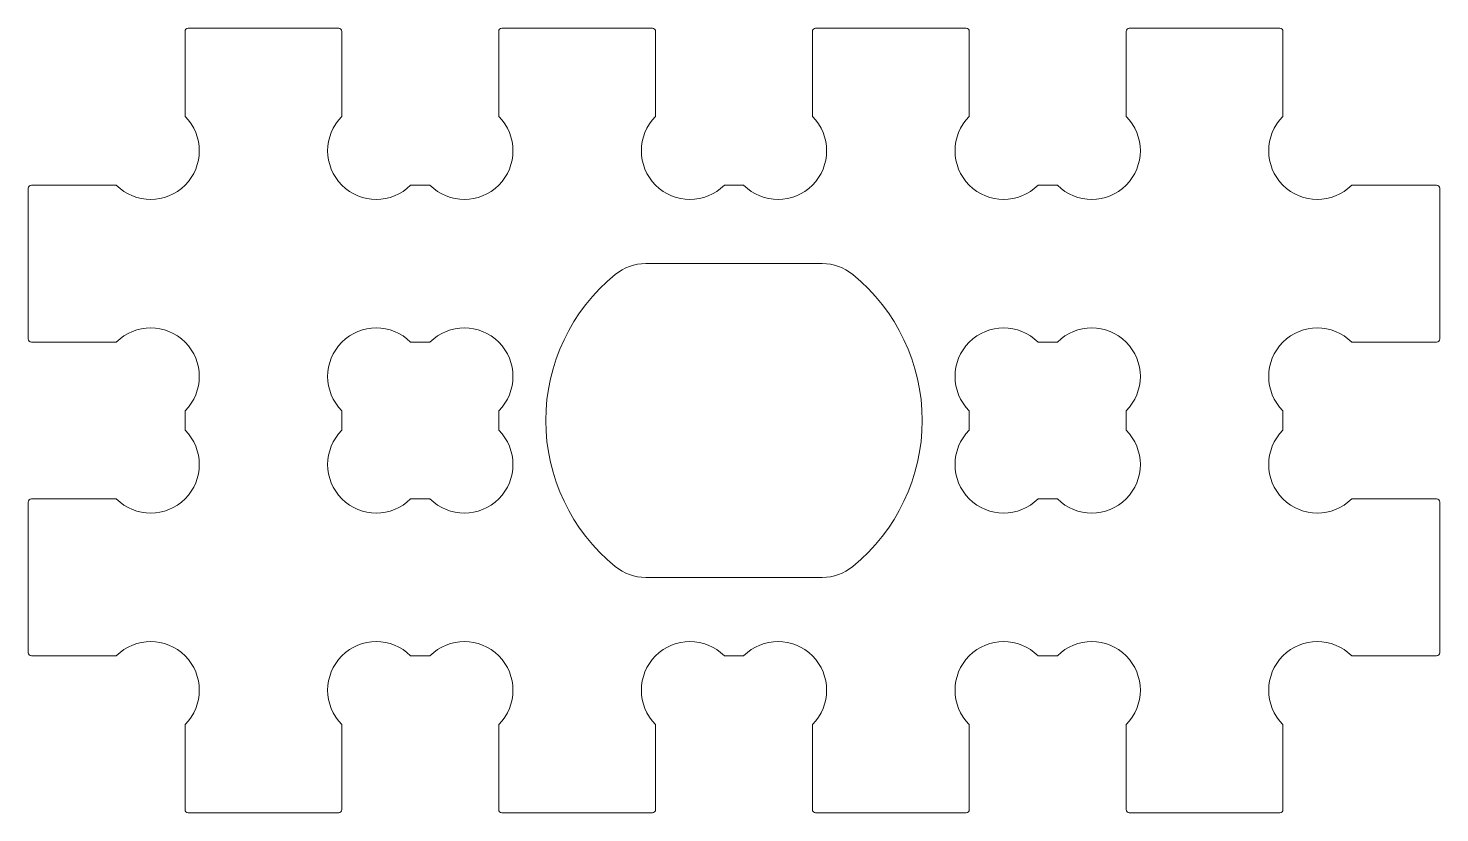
# Model space of a CAD drawing. Extents: x -22.5 to 22.5, y -12.5 to 12.5.
import ezdxf

# ---------------------------------------------------------------- set-up
doc = ezdxf.new("R2010")
doc.units = 0
doc.layers.get('0').update_dxf_attribs({"lineweight": 0})
doc.layers.add('holes', color=1, linetype='Continuous', lineweight=0)

msp = doc.modelspace()

# ---------------------------------------------------------------- linework, layer by layer
for p, q in [((-17.5, 9.692), (-17.5, 12.4)), ((-17.4, 12.5), (-12.6, 12.5)), ((-12.5, 12.4), (-12.5, 9.692)), ((-7.5, 9.692), (-7.5, 12.4)), ((-7.4, 12.5), (-2.6, 12.5)), ((-2.5, 12.4), (-2.5, 9.692)), ((2.5, 9.692), (2.5, 12.4)), ((2.6, 12.5), (7.4, 12.5)), ((7.5, 12.4), (7.5, 9.692)), ((12.5, 9.692), (12.5, 12.4)), ((12.6, 12.5), (17.4, 12.5)), ((17.5, 12.4), (17.5, 9.692)), ((-22.5, 2.6), (-22.5, 7.4)), ((-22.4, 7.5), (-19.692, 7.5)), ((-10.308, 7.5), (-9.692, 7.5)), ((-0.308, 7.5), (0.308, 7.5)), ((9.692, 7.5), (10.308, 7.5)), ((19.692, 7.5), (22.4, 7.5)), ((22.5, 7.4), (22.5, 2.6)), ((-19.692, 2.5), (-22.4, 2.5)), ((22.4, 2.5), (19.692, 2.5)), ((-17.5, -0.308), (-17.5, 0.308)), ((17.5, 0.308), (17.5, -0.308)), ((-22.5, -7.4), (-22.5, -2.6)), ((-22.4, -2.5), (-19.692, -2.5)), ((19.692, -2.5), (22.4, -2.5)), ((22.5, -2.6), (22.5, -7.4)), ((-19.692, -7.5), (-22.4, -7.5)), ((-9.692, -7.5), (-10.308, -7.5)), ((0.308, -7.5), (-0.308, -7.5)), ((10.308, -7.5), (9.692, -7.5)), ((22.4, -7.5), (19.692, -7.5)), ((19.692, -7.5), (19.692, -7.5)), ((-17.5, -12.4), (-17.5, -9.692)), ((-12.5, -9.692), (-12.5, -12.4)), ((-7.5, -12.4), (-7.5, -9.692)), ((-2.5, -9.692), (-2.5, -12.4)), ((2.5, -12.4), (2.5, -9.692)), ((7.5, -9.692), (7.5, -12.4)), ((12.5, -12.4), (12.5, -9.692)), ((17.5, -9.692), (17.5, -12.4)), ((-12.6, -12.5), (-17.4, -12.5)), ((-2.6, -12.5), (-7.4, -12.5)), ((7.4, -12.5), (2.6, -12.5)), ((17.4, -12.5), (12.6, -12.5))]:
    msp.add_line(p, q)
for centre, radius, start, end in [((-17.4, 12.4), 0.1, 90, 180), ((-12.6, 12.4), 0.1, 0, 90), ((-7.4, 12.4), 0.1, 90, 180), ((-2.6, 12.4), 0.1, 0, 90), ((2.6, 12.4), 0.1, 90, 180), ((7.4, 12.4), 0.1, 0, 90), ((12.6, 12.4), 0.1, 90, 180), ((17.4, 12.4), 0.1, 0, 90), ((-18.596, 8.596), 1.55, 315, 45), ((-11.404, 8.596), 1.55, 135, 225), ((-8.596, 8.596), 1.55, 315, 45), ((-1.404, 8.596), 1.55, 135, 225), ((1.404, 8.596), 1.55, 315, 45), ((8.596, 8.596), 1.55, 135, 225), ((11.404, 8.596), 1.55, 315, 45), ((18.596, 8.596), 1.55, 135, 225), ((-22.4, 7.4), 0.1, 90, 180), ((-18.596, 8.596), 1.55, 225, 315), ((-11.404, 8.596), 1.55, 225, 315), ((-8.596, 8.596), 1.55, 225, 315), ((-1.404, 8.596), 1.55, 225, 315), ((1.404, 8.596), 1.55, 225, 315), ((8.596, 8.596), 1.55, 225, 315), ((11.404, 8.596), 1.55, 225, 315), ((18.596, 8.596), 1.55, 225, 315), ((22.4, 7.4), 0.1, 0, 90), ((-18.596, 1.404), 1.55, 45, 135), ((18.596, 1.404), 1.55, 45, 135), ((-22.4, 2.6), 0.1, 180, 270), ((-18.596, 1.404), 1.55, 315, 45), ((18.596, 1.404), 1.55, 135, 225), ((22.4, 2.6), 0.1, 270, 0), ((-18.596, -1.404), 1.55, 315, 45), ((18.596, -1.404), 1.55, 135, 225), ((-22.4, -2.6), 0.1, 90, 180), ((-18.596, -1.404), 1.55, 225, 315), ((18.596, -1.404), 1.55, 225, 315), ((22.4, -2.6), 0.1, 0, 90), ((-18.596, -8.596), 1.55, 45, 135), ((-11.404, -8.596), 1.55, 45, 135), ((-8.596, -8.596), 1.55, 45, 135), ((-1.404, -8.596), 1.55, 45, 135), ((1.404, -8.596), 1.55, 45, 135), ((8.596, -8.596), 1.55, 45, 135), ((11.404, -8.596), 1.55, 45, 135), ((18.596, -8.596), 1.55, 45, 135), ((-22.4, -7.4), 0.1, 180, 270), ((-18.596, -8.596), 1.55, 315, 45), ((-11.404, -8.596), 1.55, 135, 225), ((-8.596, -8.596), 1.55, 315, 45), ((-1.404, -8.596), 1.55, 135, 225), ((1.404, -8.596), 1.55, 315, 45), ((8.596, -8.596), 1.55, 135, 225), ((11.404, -8.596), 1.55, 315, 45), ((18.596, -8.596), 1.55, 135, 225), ((22.4, -7.4), 0.1, 270, 0), ((-17.4, -12.4), 0.1, 180, 270), ((-12.6, -12.4), 0.1, 270, 0), ((-7.4, -12.4), 0.1, 180, 270), ((-2.6, -12.4), 0.1, 270, 0), ((2.6, -12.4), 0.1, 180, 270), ((7.4, -12.4), 0.1, 270, 0), ((12.6, -12.4), 0.1, 180, 270), ((17.4, -12.4), 0.1, 270, 0)]:
    msp.add_arc(centre, radius, start, end)
at = {"layer": 'holes'}
for p, q in [((-2.811, 5), (2.811, 5)), ((-9.692, 2.5), (-10.308, 2.5)), ((10.308, 2.5), (9.692, 2.5)), ((-12.5, 0.308), (-12.5, -0.308)), ((-7.5, -0.308), (-7.5, 0.308)), ((7.5, 0.308), (7.5, -0.308)), ((12.5, -0.308), (12.5, 0.308)), ((-12.5, -0.308), (-12.5, -0.308)), ((7.5, -0.308), (7.5, -0.308)), ((-10.308, -2.5), (-9.692, -2.5)), ((9.692, -2.5), (10.308, -2.5)), ((3.79, -4.652), (3.79, -4.652)), ((2.811, -5), (-2.811, -5))]:
    msp.add_line(p, q, dxfattribs=at)
for centre, radius, start, end in [((-2.811, 3.45), 1.55, 90, 129.1695), ((2.811, 3.45), 1.55, 50.8305, 90), ((0, 0), 6, 129.1695, 180), ((0, 0), 6, 0, 50.8305), ((-11.404, 1.404), 1.55, 45, 135), ((-8.596, 1.404), 1.55, 45, 135), ((8.596, 1.404), 1.55, 45, 135), ((11.404, 1.404), 1.55, 45, 135), ((-11.404, 1.404), 1.55, 135, 225), ((-8.596, 1.404), 1.55, 315, 45), ((8.596, 1.404), 1.55, 135, 225), ((11.404, 1.404), 1.55, 315, 45), ((-11.404, -1.404), 1.55, 135, 225), ((-8.596, -1.404), 1.55, 315, 45), ((0, 0), 6, 180, 230.8305), ((0, 0), 6, 309.1695, 0), ((8.596, -1.404), 1.55, 135, 225), ((11.404, -1.404), 1.55, 315, 45), ((-11.404, -1.404), 1.55, 225, 315), ((-8.596, -1.404), 1.55, 225, 315), ((8.596, -1.404), 1.55, 225, 315), ((11.404, -1.404), 1.55, 225, 315), ((-2.811, -3.45), 1.55, 230.8305, 270), ((2.811, -3.45), 1.55, 270, 309.1695)]:
    msp.add_arc(centre, radius, start, end, dxfattribs=at)

doc.saveas('drawing.dxf')
